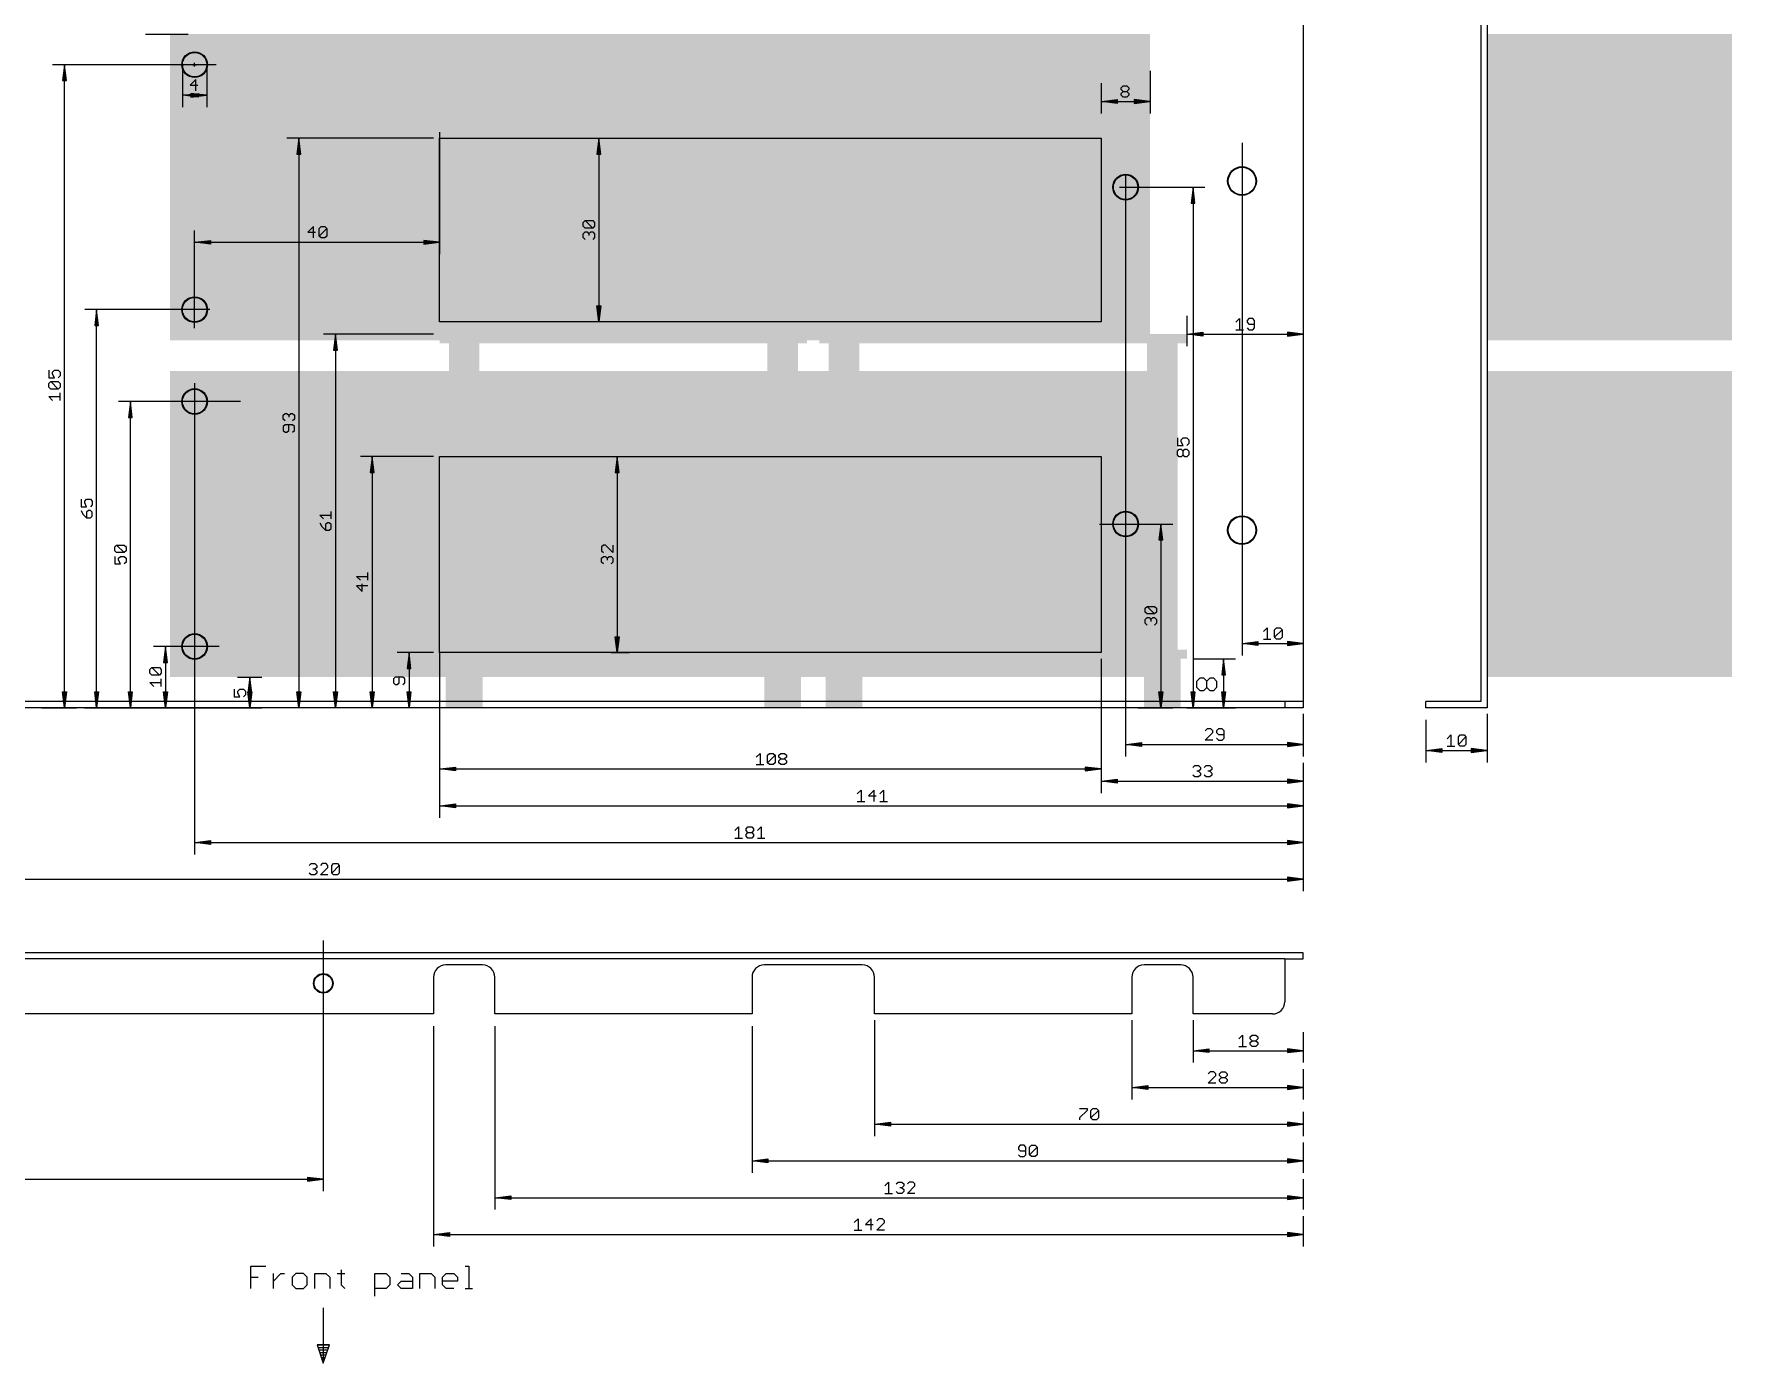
# Model space of a CAD drawing. Extents: x -29 to 390, y -517 to 219.
# Drawn here: x 112.8 to 390, y -107 to 110 of the extents above; entities that cross this region are included whole.
import ezdxf

# ---------------------------------------------------------------- set-up
doc = ezdxf.new("R2010")
doc.units = 0
for name, color, linetype in [('109', 82, 'CONTINUOUS'), ('110', 2, 'CONTINUOUS'), ('111', 253, 'CONTINUOUS'), ('20', 4, 'CONTINUOUS'), ('29', 2, 'CONTINUOUS'), ('30', 253, 'CONTINUOUS'), ('47', 2, 'CONTINUOUS')]:
    doc.layers.add(name, color=color, linetype=linetype)

# ---------------------------------------------------------------- blocks, each defined once
blk = doc.blocks.new('RECT')
blk.add_solid([(-0.5, -0.5), (0.5, -0.5), (-0.5, 0.5), (0.5, 0.5)])

msp = doc.modelspace()

# ---------------------------------------------------------------- linework, layer by layer
at = {"layer": '109'}
for p, q in [((302, 8), (308.95, 8)), ((307, 7.935), (306.6808, 5.4)), ((307, 7.935), (306.74, 5.4)), ((307, 7.935), (306.87, 5.4)), ((307, 7.935), (307, 0.065)), ((307.3192, 5.4), (307, 7.935)), ((307.13, 5.4), (307, 7.935)), ((307.26, 5.4), (307, 7.935)), ((302.6319, 4.3589), (303.1692, 4.8962)), ((302.6319, 3.2845), (302.6319, 4.3589)), ((303.1692, 2.7473), (302.6319, 3.2845)), ((303.1692, 4.8962), (303.7064, 4.8962)), ((303.7064, 4.8962), (304.2436, 4.3589)), ((304.2436, 3.2845), (303.7064, 2.7473)), ((304.2436, 4.3589), (304.7808, 4.8962)), ((304.2436, 3.2845), (304.2436, 4.3589)), ((304.7808, 2.7473), (304.2436, 3.2845)), ((304.7808, 4.8962), (305.3181, 4.8962)), ((305.3181, 4.8962), (305.8553, 4.3589)), ((305.8553, 3.2845), (305.3181, 2.7473)), ((305.8553, 4.3589), (305.8553, 3.2845)), ((306.6808, 5.4), (307.3192, 5.4)), ((303, 0), (308.95, 0)), ((303.7064, 2.7473), (303.1692, 2.7473)), ((305.3181, 2.7473), (304.7808, 2.7473)), ((307, 0.065), (306.6808, 2.6)), ((306.6808, 2.6), (307.3192, 2.6)), ((307, 0.065), (306.74, 2.6)), ((307, 0.065), (306.87, 2.6)), ((307.3192, 2.6), (307, 0.065)), ((307.13, 2.6), (307, 0.065)), ((307.26, 2.6), (307, 0.065))]:
    msp.add_line(p, q, dxfattribs=at)
at = {"layer": '20'}
for p, q in [((320, 114), (320, 1)), ((349, 114), (349, 1)), ((350, 115), (350, 0)), ((179, 63), (179, 93)), ((179, 93), (287, 93)), ((287, 93), (287, 63)), ((287, 63), (179, 63)), ((179, 9), (179, 41)), ((179, 41), (287, 41)), ((287, 41), (287, 9)), ((287, 9), (179, 9)), ((317, 1), (3, 1)), ((317, 0), (3, 0)), ((320, 1), (317, 1)), ((317, 1), (317, 0)), ((320, 0), (317, 0)), ((320, 1), (320, 0)), ((349, 1), (340, 1)), ((340, 0), (340, 1)), ((350, 0), (340, 0)), ((320, -40), (0, -40)), ((317, -41), (0, -41)), ((317, -41), (320, -41)), ((317, -41), (317, -48)), ((320, -41), (320, -40)), ((178, -44), (178, -50)), ((186, -42), (180, -42)), ((188, -50), (188, -44)), ((230, -44), (230, -50)), ((248, -42), (232, -42)), ((250, -50), (250, -44)), ((292, -44), (292, -50)), ((300, -42), (294, -42)), ((302, -50), (302, -44)), ((178, -50), (6, -50)), ((230, -50), (188, -50)), ((292, -50), (250, -50)), ((315, -50), (302, -50))]:
    msp.add_line(p, q, dxfattribs=at)
for centre, radius in [((139, 105), 2), ((291, 85), 2), ((310, 86), 2.25), ((139, 65), 2), ((139, 50), 2), ((291, 30), 2), ((310, 29), 2.25), ((139, 10), 2), ((160, -45), 1.5)]:
    msp.add_circle(centre, radius, dxfattribs=at)
for centre, start, end in [((180, -44), 90, 180), ((186, -44), 0, 90), ((232, -44), 90, 180), ((248, -44), 0, 90), ((294, -44), 90, 180), ((300, -44), 0, 90), ((315, -48), 270, 0)]:
    msp.add_arc(centre, 2, start, end, dxfattribs=at)
at = {"layer": '29'}
for centre, radius in [((139, 105), 2.1016), ((291, 85), 2.1016), ((310, 86), 2.3516), ((139, 65), 2.1016), ((139, 50), 2.1016), ((291, 30), 2.1016), ((310, 29), 2.3516), ((139, 10), 2.1016), ((160, -45), 1.6016)]:
    msp.add_circle(centre, radius, dxfattribs=at)
at = {"layer": '30'}
for centre, radius in [((139, 105), 2.1016), ((291, 85), 2.1016), ((310, 86), 2.3516), ((139, 65), 2.1016), ((139, 50), 2.1016), ((291, 30), 2.1016), ((310, 29), 2.3516), ((139, 10), 2.1016), ((160, -45), 1.6016)]:
    msp.add_circle(centre, radius, dxfattribs=at)
at = {"layer": '47'}
for p, q in [((131, 110), (137.95, 110)), ((142.5, 105), (115.8, 105)), ((117.75, 104.935), (117.4308, 102.4)), ((117.75, 104.935), (117.49, 102.4)), ((117.75, 104.935), (117.62, 102.4)), ((117.75, 0.065), (117.75, 104.935)), ((118.0692, 102.4), (117.75, 104.935)), ((117.88, 102.4), (117.75, 104.935)), ((118.01, 102.4), (117.75, 104.935)), ((137, 105), (137, 98.05)), ((138.6808, 105), (139.3192, 105)), ((139, 104.6808), (139, 105.3192)), ((141, 105), (141, 98.05)), ((295, 104), (295, 97.05)), ((117.4308, 102.4), (118.0692, 102.4)), ((137.065, 100), (139.6, 100.3192)), ((137.065, 100), (139.6, 100.26)), ((137.065, 100), (139.6, 100.13)), ((140.935, 100), (137.065, 100)), ((139.6, 99.6808), (137.065, 100)), ((139.6, 99.87), (137.065, 100)), ((139.6, 99.74), (137.065, 100)), ((139.2064, 102.5554), (138.2818, 101.6308)), ((138.2818, 101.6308), (139.5146, 101.6308)), ((140.935, 100), (138.4, 100.3192)), ((138.4, 100.3192), (138.4, 99.6808)), ((140.935, 100), (138.4, 100.26)), ((140.935, 100), (138.4, 100.13)), ((138.4, 99.6808), (140.935, 100)), ((138.4, 99.87), (140.935, 100)), ((138.4, 99.74), (140.935, 100)), ((139.2064, 100.7062), (139.2064, 102.5554)), ((139.6, 100.3192), (139.6, 99.6808)), ((287, 102), (287, 97.05)), ((290.2818, 101.2472), (290.59, 101.5554)), ((290.2818, 100.939), (290.2818, 101.2472)), ((290.59, 100.6308), (290.2818, 100.939)), ((290.2818, 100.3226), (290.59, 100.6308)), ((290.2818, 100.0144), (290.2818, 100.3226)), ((290.59, 99.7062), (290.2818, 100.0144)), ((290.59, 101.5554), (291.2064, 101.5554)), ((290.59, 100.6308), (291.2064, 100.6308)), ((291.2064, 101.5554), (291.5146, 101.2472)), ((291.5146, 100.939), (291.2064, 100.6308)), ((291.2064, 100.6308), (291.5146, 100.3226)), ((291.5146, 100.0144), (291.2064, 99.7062)), ((291.5146, 101.2472), (291.5146, 100.939)), ((291.5146, 100.3226), (291.5146, 100.0144)), ((287.065, 99), (289.6, 99.3192)), ((287.065, 99), (289.6, 99.26)), ((287.065, 99), (289.6, 99.13)), ((287.065, 99), (294.935, 99)), ((289.6, 98.6808), (287.065, 99)), ((289.6, 98.87), (287.065, 99)), ((289.6, 98.74), (287.065, 99)), ((289.6, 99.3192), (289.6, 98.6808)), ((291.2064, 99.7062), (290.59, 99.7062)), ((294.935, 99), (292.4, 99.3192)), ((292.4, 99.3192), (292.4, 98.6808)), ((294.935, 99), (292.4, 99.26)), ((294.935, 99), (292.4, 99.13)), ((292.4, 98.6808), (294.935, 99)), ((292.4, 98.87), (294.935, 99)), ((292.4, 98.74), (294.935, 99)), ((178, 93), (154.05, 93)), ((156, 92.935), (155.6808, 90.4)), ((156, 92.935), (155.74, 90.4)), ((156, 92.935), (155.87, 90.4)), ((156, 92.935), (156, 0.065)), ((156.3192, 90.4), (156, 92.935)), ((156.13, 90.4), (156, 92.935)), ((156.26, 90.4), (156, 92.935)), ((179, 94), (179, 74.05)), ((199, 93), (206.95, 93)), ((205, 92.935), (204.6808, 90.4)), ((205, 92.935), (204.74, 90.4)), ((205, 92.935), (204.87, 90.4)), ((205, 92.935), (205, 63.065)), ((205.3192, 90.4), (205, 92.935)), ((205.13, 90.4), (205, 92.935)), ((205.26, 90.4), (205, 92.935)), ((310, 92.25), (310, 8.55)), ((155.6808, 90.4), (156.3192, 90.4)), ((204.6808, 90.4), (205.3192, 90.4)), ((291, 87), (291, -7.95)), ((290, 85), (303.95, 85)), ((302, 84.935), (301.6808, 82.4)), ((302, 84.935), (301.74, 82.4)), ((302, 84.935), (301.87, 82.4)), ((302, 84.935), (302, 0.065)), ((302.3192, 82.4), (302, 84.935)), ((302.13, 82.4), (302, 84.935)), ((302.26, 82.4), (302, 84.935)), ((301.6808, 82.4), (302.3192, 82.4)), ((139, 62), (139, 77.95)), ((158.4075, 78.5554), (157.4829, 77.6308)), ((157.4829, 77.6308), (158.7157, 77.6308)), ((158.4075, 76.7062), (158.4075, 78.5554)), ((159.3245, 78.2472), (159.6327, 78.5554)), ((159.3245, 77.0144), (159.3245, 78.2472)), ((159.3245, 77.0144), (160.5573, 78.2472)), ((159.6327, 78.5554), (160.2491, 78.5554)), ((160.2491, 78.5554), (160.5573, 78.2472)), ((160.5573, 78.2472), (160.5573, 77.0144)), ((202.4446, 79.2491), (202.7528, 79.5573)), ((202.4446, 78.6327), (202.4446, 79.2491)), ((202.7528, 78.3245), (202.4446, 78.6327)), ((202.4446, 77.4075), (202.7528, 77.7157)), ((202.7528, 79.5573), (203.9856, 79.5573)), ((203.9856, 78.3245), (202.7528, 79.5573)), ((203.9856, 78.3245), (202.7528, 78.3245)), ((202.7528, 77.7157), (203.061, 77.7157)), ((203.061, 77.7157), (203.3692, 77.4075)), ((203.3692, 77.4075), (203.6774, 77.7157)), ((203.6774, 77.7157), (203.9856, 77.7157)), ((203.9856, 79.5573), (204.2938, 79.2491)), ((204.2938, 78.6327), (203.9856, 78.3245)), ((203.9856, 77.7157), (204.2938, 77.4075)), ((204.2938, 79.2491), (204.2938, 78.6327)), ((139.065, 76), (141.6, 76.3192)), ((139.065, 76), (141.6, 76.26)), ((139.065, 76), (141.6, 76.13)), ((139.065, 76), (178.935, 76)), ((141.6, 75.6808), (139.065, 76)), ((141.6, 75.87), (139.065, 76)), ((141.6, 75.74), (139.065, 76)), ((141.6, 76.3192), (141.6, 75.6808)), ((159.6327, 76.7062), (159.3245, 77.0144)), ((160.2491, 76.7062), (159.6327, 76.7062)), ((160.5573, 77.0144), (160.2491, 76.7062)), ((178.935, 76), (176.4, 76.3192)), ((176.4, 76.3192), (176.4, 75.6808)), ((178.935, 76), (176.4, 76.26)), ((178.935, 76), (176.4, 76.13)), ((176.4, 75.6808), (178.935, 76)), ((176.4, 75.87), (178.935, 76)), ((176.4, 75.74), (178.935, 76)), ((202.4446, 76.7911), (202.4446, 77.4075)), ((202.7528, 76.4829), (202.4446, 76.7911)), ((203.3692, 77.4075), (203.3692, 77.0993)), ((204.2938, 76.7911), (203.9856, 76.4829)), ((204.2938, 77.4075), (204.2938, 76.7911)), ((141.5, 65), (121.05, 65)), ((123, 64.935), (122.6808, 62.4)), ((123, 64.935), (122.74, 62.4)), ((123, 64.935), (122.87, 62.4)), ((123, 0.065), (123, 64.935)), ((123.3192, 62.4), (123, 64.935)), ((123.13, 62.4), (123, 64.935)), ((123.26, 62.4), (123, 64.935)), ((205, 63.065), (204.6808, 65.6)), ((204.6808, 65.6), (205.3192, 65.6)), ((205, 63.065), (204.74, 65.6)), ((205, 63.065), (204.87, 65.6)), ((205.3192, 65.6), (205, 63.065)), ((205.13, 65.6), (205, 63.065)), ((205.26, 65.6), (205, 63.065)), ((301, 64), (301, 59.05)), ((320, 65), (320, 59.05)), ((122.6808, 62.4), (123.3192, 62.4)), ((178, 61), (160.05, 61)), ((205, 63), (205, 63)), ((301.065, 61), (303.6, 61.3192)), ((301.065, 61), (303.6, 61.26)), ((301.065, 61), (303.6, 61.13)), ((301.065, 61), (319.935, 61)), ((303.6, 60.6808), (301.065, 61)), ((303.6, 60.87), (301.065, 61)), ((303.6, 60.74), (301.065, 61)), ((303.6, 61.3192), (303.6, 60.6808)), ((308.9829, 62.939), (309.5993, 63.5554)), ((308.9829, 61.7062), (310.2157, 61.7062)), ((309.5993, 63.5554), (309.5993, 61.7062)), ((311.1327, 63.5554), (310.8245, 63.2472)), ((310.8245, 63.2472), (310.8245, 62.939)), ((310.8245, 62.939), (311.1327, 62.6308)), ((310.8245, 62.0144), (311.1327, 61.7062)), ((311.7491, 63.5554), (311.1327, 63.5554)), ((311.1327, 62.6308), (312.0573, 62.6308)), ((311.1327, 61.7062), (311.7491, 61.7062)), ((312.0573, 63.2472), (311.7491, 63.5554)), ((311.7491, 61.7062), (312.0573, 62.0144)), ((312.0573, 62.0144), (312.0573, 63.2472)), ((319.935, 61), (317.4, 61.3192)), ((317.4, 61.3192), (317.4, 60.6808)), ((319.935, 61), (317.4, 61.26)), ((319.935, 61), (317.4, 61.13)), ((317.4, 60.6808), (319.935, 61)), ((317.4, 60.87), (319.935, 61)), ((317.4, 60.74), (319.935, 61)), ((162, 60.935), (161.6808, 58.4)), ((161.6808, 58.4), (162.3192, 58.4)), ((162, 60.935), (161.74, 58.4)), ((162, 60.935), (161.87, 58.4)), ((162, 60.935), (162, 0.065)), ((162.3192, 58.4), (162, 60.935)), ((162.13, 58.4), (162, 60.935)), ((162.26, 58.4), (162, 60.935)), ((115.1946, 55.1045), (115.1946, 53.8717)), ((115.1946, 53.8717), (116.1192, 53.8717)), ((115.1946, 52.9547), (115.5028, 53.2629)), ((115.1946, 52.3383), (115.1946, 52.9547)), ((115.5028, 53.2629), (116.7356, 53.2629)), ((116.7356, 52.0301), (115.5028, 53.2629)), ((115.811, 54.7963), (116.1192, 55.1045)), ((115.811, 54.4881), (115.811, 54.7963)), ((116.1192, 53.8717), (115.811, 54.4881)), ((116.1192, 55.1045), (116.7356, 55.1045)), ((116.7356, 55.1045), (117.0438, 54.7963)), ((117.0438, 54.1799), (116.7356, 53.8717)), ((116.7356, 53.2629), (117.0438, 52.9547)), ((117.0438, 54.7963), (117.0438, 54.1799)), ((117.0438, 52.9547), (117.0438, 52.3383)), ((139, 53), (139, -23.95)), ((115.5028, 52.0301), (115.1946, 52.3383)), ((115.811, 50.1885), (115.1946, 50.8049)), ((115.1946, 50.8049), (117.0438, 50.8049)), ((116.7356, 52.0301), (115.5028, 52.0301)), ((117.0438, 52.3383), (116.7356, 52.0301)), ((117.0438, 50.1885), (117.0438, 51.4213)), ((146.5, 50), (126.55, 50)), ((128.5, 49.935), (128.1808, 47.4)), ((128.5, 49.935), (128.24, 47.4)), ((128.5, 49.935), (128.37, 47.4)), ((128.5, 0.065), (128.5, 49.935)), ((128.8192, 47.4), (128.5, 49.935)), ((128.63, 47.4), (128.5, 49.935)), ((128.76, 47.4), (128.5, 49.935)), ((128.1808, 47.4), (128.8192, 47.4)), ((153.4446, 47.7491), (153.7528, 48.0573)), ((153.4446, 47.1327), (153.4446, 47.7491)), ((153.7528, 46.8245), (153.4446, 47.1327)), ((153.7528, 48.0573), (154.061, 48.0573)), ((154.061, 48.0573), (154.3692, 47.7491)), ((154.3692, 47.7491), (154.6774, 48.0573)), ((154.3692, 47.7491), (154.3692, 47.4409)), ((154.6774, 48.0573), (154.9856, 48.0573)), ((154.9856, 48.0573), (155.2938, 47.7491)), ((155.2938, 47.1327), (154.9856, 46.8245)), ((155.2938, 47.7491), (155.2938, 47.1327)), ((153.7528, 46.2157), (153.4446, 45.9075)), ((153.4446, 45.9075), (153.4446, 45.2911)), ((153.4446, 45.2911), (153.7528, 44.9829)), ((154.9856, 46.2157), (153.7528, 46.2157)), ((153.7528, 44.9829), (154.061, 44.9829)), ((154.061, 44.9829), (154.3692, 45.2911)), ((154.3692, 45.2911), (154.3692, 46.2157)), ((155.2938, 45.9075), (154.9856, 46.2157)), ((154.9856, 44.9829), (155.2938, 45.2911)), ((155.2938, 45.2911), (155.2938, 45.9075)), ((299.4446, 44.0573), (299.4446, 42.8245)), ((299.4446, 42.8245), (300.3692, 42.8245)), ((299.4446, 41.9075), (299.7528, 42.2157)), ((299.4446, 41.2911), (299.4446, 41.9075)), ((299.7528, 42.2157), (300.061, 42.2157)), ((300.061, 43.7491), (300.3692, 44.0573)), ((300.061, 43.4409), (300.061, 43.7491)), ((300.3692, 42.8245), (300.061, 43.4409)), ((300.061, 42.2157), (300.3692, 41.9075)), ((300.3692, 44.0573), (300.9856, 44.0573)), ((300.3692, 41.9075), (300.6774, 42.2157)), ((300.3692, 41.2911), (300.3692, 41.9075)), ((300.6774, 42.2157), (300.9856, 42.2157)), ((300.9856, 44.0573), (301.2938, 43.7491)), ((301.2938, 43.1327), (300.9856, 42.8245)), ((300.9856, 42.2157), (301.2938, 41.9075)), ((301.2938, 43.7491), (301.2938, 43.1327)), ((301.2938, 41.9075), (301.2938, 41.2911)), ((178, 41), (166.05, 41)), ((168, 40.935), (167.6808, 38.4)), ((168, 40.935), (167.74, 38.4)), ((168, 40.935), (167.87, 38.4)), ((168, 40.935), (168, 0.065)), ((168.3192, 38.4), (168, 40.935)), ((168.13, 38.4), (168, 40.935)), ((168.26, 38.4), (168, 40.935)), ((202, 41), (209.95, 41)), ((208, 40.935), (207.6808, 38.4)), ((208, 40.935), (207.74, 38.4)), ((208, 40.935), (207.87, 38.4)), ((208, 40.935), (208, 9.065)), ((208.3192, 38.4), (208, 40.935)), ((208.13, 38.4), (208, 40.935)), ((208.26, 38.4), (208, 40.935)), ((299.7528, 40.9829), (299.4446, 41.2911)), ((300.061, 40.9829), (299.7528, 40.9829)), ((300.3692, 41.2911), (300.061, 40.9829)), ((300.6774, 40.9829), (300.3692, 41.2911)), ((300.9856, 40.9829), (300.6774, 40.9829)), ((301.2938, 41.2911), (300.9856, 40.9829)), ((167.6808, 38.4), (168.3192, 38.4)), ((207.6808, 38.4), (208.3192, 38.4)), ((120.4446, 34.0573), (120.4446, 32.8245)), ((121.061, 33.7491), (121.3692, 34.0573)), ((121.061, 33.4409), (121.061, 33.7491)), ((121.3692, 32.8245), (121.061, 33.4409)), ((121.3692, 34.0573), (121.9856, 34.0573)), ((121.9856, 34.0573), (122.2938, 33.7491)), ((122.2938, 33.7491), (122.2938, 33.1327)), ((120.4446, 32.8245), (121.3692, 32.8245)), ((120.4446, 32.2157), (120.7528, 31.5993)), ((120.7528, 31.5993), (121.3692, 30.9829)), ((121.6774, 32.2157), (121.3692, 31.9075)), ((121.3692, 31.9075), (121.3692, 30.9829)), ((121.3692, 30.9829), (121.9856, 30.9829)), ((121.9856, 32.2157), (121.6774, 32.2157)), ((122.2938, 33.1327), (121.9856, 32.8245)), ((122.2938, 31.9075), (121.9856, 32.2157)), ((121.9856, 30.9829), (122.2938, 31.2911)), ((122.2938, 31.2911), (122.2938, 31.9075)), ((160.061, 30.8245), (159.4446, 31.4409)), ((159.4446, 31.4409), (161.2938, 31.4409)), ((161.2938, 30.8245), (161.2938, 32.0573)), ((159.4446, 30.2157), (159.7528, 29.5993)), ((159.7528, 29.5993), (160.3692, 28.9829)), ((160.6774, 30.2157), (160.3692, 29.9075)), ((160.3692, 29.9075), (160.3692, 28.9829)), ((160.3692, 28.9829), (160.9856, 28.9829)), ((160.9856, 30.2157), (160.6774, 30.2157)), ((161.2938, 29.9075), (160.9856, 30.2157)), ((160.9856, 28.9829), (161.2938, 29.2911)), ((161.2938, 29.2911), (161.2938, 29.9075)), ((286.75, 30), (298.7, 30)), ((296.75, 29.935), (296.4308, 27.4)), ((296.75, 29.935), (296.49, 27.4)), ((296.75, 29.935), (296.62, 27.4)), ((296.75, 29.935), (296.75, 0.065)), ((297.0692, 27.4), (296.75, 29.935)), ((296.88, 27.4), (296.75, 29.935)), ((297.01, 27.4), (296.75, 29.935)), ((125.9446, 26.2491), (126.2528, 26.5573)), ((125.9446, 25.6327), (125.9446, 26.2491)), ((126.2528, 25.3245), (125.9446, 25.6327)), ((126.2528, 26.5573), (127.4856, 26.5573)), ((127.4856, 25.3245), (126.2528, 26.5573)), ((127.4856, 25.3245), (126.2528, 25.3245)), ((127.4856, 26.5573), (127.7938, 26.2491)), ((127.7938, 25.6327), (127.4856, 25.3245)), ((127.7938, 26.2491), (127.7938, 25.6327)), ((205.7528, 26.5573), (205.4446, 26.2491)), ((205.4446, 26.2491), (205.4446, 25.6327)), ((205.4446, 25.6327), (205.7528, 25.3245)), ((206.061, 26.5573), (205.7528, 26.5573)), ((207.2938, 25.3245), (206.061, 26.5573)), ((207.2938, 26.5573), (207.2938, 25.3245)), ((296.4308, 27.4), (297.0692, 27.4)), ((125.9446, 24.7157), (125.9446, 23.4829)), ((125.9446, 23.4829), (126.8692, 23.4829)), ((126.561, 24.4075), (126.8692, 24.7157)), ((126.561, 24.0993), (126.561, 24.4075)), ((126.8692, 23.4829), (126.561, 24.0993)), ((126.8692, 24.7157), (127.4856, 24.7157)), ((127.4856, 24.7157), (127.7938, 24.4075)), ((127.7938, 23.7911), (127.4856, 23.4829)), ((127.7938, 24.4075), (127.7938, 23.7911)), ((205.4446, 24.4075), (205.7528, 24.7157)), ((205.4446, 23.7911), (205.4446, 24.4075)), ((205.7528, 23.4829), (205.4446, 23.7911)), ((205.7528, 24.7157), (206.061, 24.7157)), ((206.061, 24.7157), (206.3692, 24.4075)), ((206.3692, 24.4075), (206.6774, 24.7157)), ((206.3692, 24.4075), (206.3692, 24.0993)), ((206.6774, 24.7157), (206.9856, 24.7157)), ((206.9856, 24.7157), (207.2938, 24.4075)), ((207.2938, 23.7911), (206.9856, 23.4829)), ((207.2938, 24.4075), (207.2938, 23.7911)), ((166.061, 20.8245), (165.4446, 21.4409)), ((165.4446, 21.4409), (167.2938, 21.4409)), ((167.2938, 19.9075), (165.4446, 19.9075)), ((165.4446, 19.9075), (166.3692, 18.9829)), ((166.3692, 18.9829), (166.3692, 20.2157)), ((167.2938, 20.8245), (167.2938, 22.0573)), ((320, 21.5), (320, 8.55)), ((294.1946, 16.2491), (294.5028, 16.5573)), ((294.1946, 15.6327), (294.1946, 16.2491)), ((294.5028, 15.3245), (294.1946, 15.6327)), ((294.1946, 14.4075), (294.5028, 14.7157)), ((294.1946, 13.7911), (294.1946, 14.4075)), ((294.5028, 16.5573), (295.7356, 16.5573)), ((295.7356, 15.3245), (294.5028, 16.5573)), ((295.7356, 15.3245), (294.5028, 15.3245)), ((294.5028, 14.7157), (294.811, 14.7157)), ((294.811, 14.7157), (295.1192, 14.4075)), ((295.1192, 14.4075), (295.4274, 14.7157)), ((295.1192, 14.4075), (295.1192, 14.0993)), ((295.4274, 14.7157), (295.7356, 14.7157)), ((295.7356, 16.5573), (296.0438, 16.2491)), ((296.0438, 15.6327), (295.7356, 15.3245)), ((295.7356, 14.7157), (296.0438, 14.4075)), ((296.0438, 16.2491), (296.0438, 15.6327)), ((296.0438, 14.4075), (296.0438, 13.7911)), ((208, 9.065), (207.6808, 11.6)), ((207.6808, 11.6), (208.3192, 11.6)), ((208, 9.065), (207.74, 11.6)), ((208, 9.065), (207.87, 11.6)), ((208.3192, 11.6), (208, 9.065)), ((208.13, 11.6), (208, 9.065)), ((208.26, 11.6), (208, 9.065)), ((294.5028, 13.4829), (294.1946, 13.7911)), ((296.0438, 13.7911), (295.7356, 13.4829)), ((313.4829, 12.439), (314.0993, 13.0554)), ((313.4829, 11.2062), (314.7157, 11.2062)), ((314.0993, 13.0554), (314.0993, 11.2062)), ((315.3245, 12.7472), (315.6327, 13.0554)), ((315.3245, 11.5144), (315.3245, 12.7472)), ((315.3245, 11.5144), (316.5573, 12.7472)), ((315.6327, 11.2062), (315.3245, 11.5144)), ((315.6327, 13.0554), (316.2491, 13.0554)), ((316.2491, 11.2062), (315.6327, 11.2062)), ((316.2491, 13.0554), (316.5573, 12.7472)), ((316.5573, 11.5144), (316.2491, 11.2062)), ((316.5573, 12.7472), (316.5573, 11.5144)), ((143, 10), (132.3, 10)), ((134.25, 9.935), (133.9308, 7.4)), ((134.25, 9.935), (133.99, 7.4)), ((134.25, 9.935), (134.12, 7.4)), ((134.25, 9.935), (134.25, 0.065)), ((134.5692, 7.4), (134.25, 9.935)), ((134.38, 7.4), (134.25, 9.935)), ((134.51, 7.4), (134.25, 9.935)), ((178, 9), (172.05, 9)), ((174, 8.935), (173.6808, 6.4)), ((174, 8.935), (173.74, 6.4)), ((174, 8.935), (173.87, 6.4)), ((174, 8.935), (174, 0.065)), ((174.3192, 6.4), (174, 8.935)), ((174.13, 6.4), (174, 8.935)), ((174.26, 6.4), (174, 8.935)), ((179, 9), (179, -17.95)), ((207, 9), (209.95, 9)), ((310.065, 10.5), (312.6, 10.8192)), ((310.065, 10.5), (312.6, 10.76)), ((310.065, 10.5), (312.6, 10.63)), ((310.065, 10.5), (319.935, 10.5)), ((312.6, 10.1808), (310.065, 10.5)), ((312.6, 10.37), (310.065, 10.5)), ((312.6, 10.24), (310.065, 10.5)), ((312.6, 10.8192), (312.6, 10.1808)), ((319.935, 10.5), (317.4, 10.8192)), ((317.4, 10.8192), (317.4, 10.1808)), ((319.935, 10.5), (317.4, 10.76)), ((319.935, 10.5), (317.4, 10.63)), ((317.4, 10.1808), (319.935, 10.5)), ((317.4, 10.37), (319.935, 10.5)), ((317.4, 10.24), (319.935, 10.5)), ((131.6946, 6.2491), (132.0028, 6.5573)), ((131.6946, 5.6327), (131.6946, 6.2491)), ((132.0028, 5.3245), (131.6946, 5.6327)), ((132.0028, 6.5573), (133.2356, 6.5573)), ((133.2356, 5.3245), (132.0028, 6.5573)), ((133.2356, 6.5573), (133.5438, 6.2491)), ((133.5438, 5.6327), (133.2356, 5.3245)), ((133.5438, 6.2491), (133.5438, 5.6327)), ((133.9308, 7.4), (134.5692, 7.4)), ((173.6808, 6.4), (174.3192, 6.4)), ((287, 8), (287, -13.95)), ((132.311, 3.4829), (131.6946, 4.0993)), ((131.6946, 4.0993), (133.5438, 4.0993)), ((133.2356, 5.3245), (132.0028, 5.3245)), ((133.5438, 3.4829), (133.5438, 4.7157)), ((145.4446, 3.0146), (145.4446, 1.7818)), ((146, 5), (149.95, 5)), ((146.061, 2.7064), (146.3692, 3.0146)), ((146.3692, 3.0146), (146.9856, 3.0146)), ((146.9856, 3.0146), (147.2938, 2.7064)), ((148, 4.935), (147.6808, 2.4)), ((148, 4.935), (147.74, 2.4)), ((148, 4.935), (147.87, 2.4)), ((148, 4.935), (148, 0.065)), ((148.3192, 2.4), (148, 4.935)), ((148.13, 2.4), (148, 4.935)), ((148.26, 2.4), (148, 4.935)), ((171.7528, 5.0146), (171.4446, 4.7064)), ((171.4446, 4.7064), (171.4446, 4.09)), ((171.4446, 4.09), (171.7528, 3.7818)), ((172.9856, 5.0146), (171.7528, 5.0146)), ((171.7528, 3.7818), (172.061, 3.7818)), ((172.061, 3.7818), (172.3692, 4.09)), ((172.3692, 4.09), (172.3692, 5.0146)), ((173.2938, 4.7064), (172.9856, 5.0146)), ((172.9856, 3.7818), (173.2938, 4.09)), ((173.2938, 4.09), (173.2938, 4.7064)), ((114, 0), (119.7, 0)), ((117.75, 0.065), (117.4308, 2.6)), ((117.4308, 2.6), (118.0692, 2.6)), ((117.75, 0.065), (117.49, 2.6)), ((117.75, 0.065), (117.62, 2.6)), ((118.0692, 2.6), (117.75, 0.065)), ((117.88, 2.6), (117.75, 0.065)), ((118.01, 2.6), (117.75, 0.065)), ((121, 0), (124.95, 0)), ((123, 0.065), (122.6808, 2.6)), ((122.6808, 2.6), (123.3192, 2.6)), ((123, 0.065), (122.74, 2.6)), ((123, 0.065), (122.87, 2.6)), ((123.3192, 2.6), (123, 0.065)), ((123.13, 2.6), (123, 0.065)), ((123.26, 2.6), (123, 0.065)), ((125, 0), (136.2, 0)), ((130, 0), (126.55, 0)), ((128.5, 0.065), (128.1808, 2.6)), ((128.1808, 2.6), (128.8192, 2.6)), ((128.5, 0.065), (128.24, 2.6)), ((128.5, 0.065), (128.37, 2.6)), ((128.8192, 2.6), (128.5, 0.065)), ((128.63, 2.6), (128.5, 0.065)), ((128.76, 2.6), (128.5, 0.065)), ((131, 0), (149.95, 0)), ((134.25, 0.065), (133.9308, 2.6)), ((133.9308, 2.6), (134.5692, 2.6)), ((134.25, 0.065), (133.99, 2.6)), ((134.25, 0.065), (134.12, 2.6)), ((134.5692, 2.6), (134.25, 0.065)), ((134.38, 2.6), (134.25, 0.065)), ((134.51, 2.6), (134.25, 0.065)), ((145.4446, 1.7818), (146.3692, 1.7818)), ((146.061, 2.3982), (146.061, 2.7064)), ((146.3692, 1.7818), (146.061, 2.3982)), ((147.2938, 2.09), (146.9856, 1.7818)), ((147.2938, 2.7064), (147.2938, 2.09)), ((148, 0.065), (147.6808, 2.6)), ((147.6808, 2.6), (148.3192, 2.6)), ((147.6808, 2.4), (148.3192, 2.4)), ((148, 0.065), (147.74, 2.6)), ((148, 0.065), (147.87, 2.6)), ((148.3192, 2.6), (148, 0.065)), ((148.13, 2.6), (148, 0.065)), ((148.26, 2.6), (148, 0.065)), ((158, 0), (154.05, 0)), ((156, 0.065), (155.6808, 2.6)), ((155.6808, 2.6), (156.3192, 2.6)), ((156, 0.065), (155.74, 2.6)), ((156, 0.065), (155.87, 2.6)), ((156.3192, 2.6), (156, 0.065)), ((156.13, 2.6), (156, 0.065)), ((156.26, 2.6), (156, 0.065)), ((167, 0), (160.05, 0)), ((162, 0.065), (161.6808, 2.6)), ((161.6808, 2.6), (162.3192, 2.6)), ((162, 0.065), (161.74, 2.6)), ((162, 0.065), (161.87, 2.6)), ((162.3192, 2.6), (162, 0.065)), ((162.13, 2.6), (162, 0.065)), ((162.26, 2.6), (162, 0.065)), ((178, 0), (166.05, 0)), ((168, 0.065), (167.6808, 2.6)), ((167.6808, 2.6), (168.3192, 2.6)), ((168, 0.065), (167.74, 2.6)), ((168, 0.065), (167.87, 2.6)), ((168.3192, 2.6), (168, 0.065)), ((168.13, 2.6), (168, 0.065)), ((168.26, 2.6), (168, 0.065)), ((178, 0), (172.05, 0)), ((174, 0.065), (173.6808, 2.6)), ((173.6808, 2.6), (174.3192, 2.6)), ((174, 0.065), (173.74, 2.6)), ((174, 0.065), (173.87, 2.6)), ((174.3192, 2.6), (174, 0.065)), ((174.13, 2.6), (174, 0.065)), ((174.26, 2.6), (174, 0.065)), ((293, 0), (298.7, 0)), ((296.75, 0.065), (296.4308, 2.6)), ((296.4308, 2.6), (297.0692, 2.6)), ((296.75, 0.065), (296.49, 2.6)), ((296.75, 0.065), (296.62, 2.6)), ((297.0692, 2.6), (296.75, 0.065)), ((296.88, 2.6), (296.75, 0.065)), ((297.01, 2.6), (296.75, 0.065)), ((301, 0), (303.95, 0)), ((302, 0.065), (301.6808, 2.6)), ((301.6808, 2.6), (302.3192, 2.6)), ((302, 0.065), (301.74, 2.6)), ((302, 0.065), (301.87, 2.6)), ((302.3192, 2.6), (302, 0.065)), ((302.13, 2.6), (302, 0.065)), ((302.26, 2.6), (302, 0.065)), ((320, -1), (320, -7.95)), ((340, -2), (340, -8.95)), ((350, -1), (350, -8.95)), ((304.2911, -3.4446), (303.9829, -3.7528)), ((303.9829, -5.2938), (305.2157, -4.061)), ((305.2157, -5.2938), (303.9829, -5.2938)), ((304.9075, -3.4446), (304.2911, -3.4446)), ((305.2157, -3.7528), (304.9075, -3.4446)), ((305.2157, -4.061), (305.2157, -3.7528)), ((306.1327, -3.4446), (305.8245, -3.7528)), ((305.8245, -3.7528), (305.8245, -4.061)), ((305.8245, -4.061), (306.1327, -4.3692)), ((305.8245, -4.9856), (306.1327, -5.2938)), ((306.7491, -3.4446), (306.1327, -3.4446)), ((306.1327, -4.3692), (307.0573, -4.3692)), ((306.1327, -5.2938), (306.7491, -5.2938)), ((307.0573, -3.7528), (306.7491, -3.4446)), ((306.7491, -5.2938), (307.0573, -4.9856)), ((307.0573, -4.9856), (307.0573, -3.7528)), ((343.4829, -5.061), (344.0993, -4.4446)), ((344.0993, -4.4446), (344.0993, -6.2938)), ((345.3245, -4.7528), (345.6327, -4.4446)), ((345.3245, -5.9856), (345.3245, -4.7528)), ((345.3245, -5.9856), (346.5573, -4.7528)), ((345.6327, -4.4446), (346.2491, -4.4446)), ((346.2491, -4.4446), (346.5573, -4.7528)), ((346.5573, -4.7528), (346.5573, -5.9856)), ((179, -6), (179, -11.95)), ((230.6885, -8.061), (231.3049, -7.4446)), ((231.3049, -7.4446), (231.3049, -9.2938)), ((232.5301, -7.7528), (232.8383, -7.4446)), ((232.5301, -8.9856), (232.5301, -7.7528)), ((232.5301, -8.9856), (233.7629, -7.7528)), ((232.8383, -7.4446), (233.4547, -7.4446)), ((233.4547, -7.4446), (233.7629, -7.7528)), ((233.7629, -7.7528), (233.7629, -8.9856)), ((234.3717, -7.7528), (234.6799, -7.4446)), ((234.3717, -8.061), (234.3717, -7.7528)), ((234.6799, -8.3692), (234.3717, -8.061)), ((234.6799, -7.4446), (235.2963, -7.4446)), ((235.2963, -7.4446), (235.6045, -7.7528)), ((235.6045, -8.061), (235.2963, -8.3692)), ((235.6045, -7.7528), (235.6045, -8.061)), ((291.065, -6), (293.6, -5.6808)), ((291.065, -6), (293.6, -5.74)), ((291.065, -6), (293.6, -5.87)), ((291.065, -6), (319.935, -6)), ((293.6, -6.3192), (291.065, -6)), ((293.6, -6.13), (291.065, -6)), ((293.6, -6.26), (291.065, -6)), ((293.6, -5.6808), (293.6, -6.3192)), ((319.935, -6), (317.4, -5.6808)), ((317.4, -5.6808), (317.4, -6.3192)), ((319.935, -6), (317.4, -5.74)), ((319.935, -6), (317.4, -5.87)), ((317.4, -6.3192), (319.935, -6)), ((317.4, -6.13), (319.935, -6)), ((317.4, -6.26), (319.935, -6)), ((340.065, -7), (342.6, -6.6808)), ((340.065, -7), (342.6, -6.74)), ((340.065, -7), (342.6, -6.87)), ((340.065, -7), (349.935, -7)), ((342.6, -7.3192), (340.065, -7)), ((342.6, -7.13), (340.065, -7)), ((342.6, -7.26), (340.065, -7)), ((342.6, -6.6808), (342.6, -7.3192)), ((343.4829, -6.2938), (344.7157, -6.2938)), ((345.6327, -6.2938), (345.3245, -5.9856)), ((346.2491, -6.2938), (345.6327, -6.2938)), ((346.5573, -5.9856), (346.2491, -6.2938)), ((349.935, -7), (347.4, -6.6808)), ((347.4, -6.6808), (347.4, -7.3192)), ((349.935, -7), (347.4, -6.74)), ((349.935, -7), (347.4, -6.87)), ((347.4, -7.3192), (349.935, -7)), ((347.4, -7.13), (349.935, -7)), ((347.4, -7.26), (349.935, -7)), ((179.065, -10), (181.6, -9.6808)), ((179.065, -10), (181.6, -9.74)), ((179.065, -10), (181.6, -9.87)), ((179.065, -10), (286.935, -10)), ((181.6, -10.3192), (179.065, -10)), ((181.6, -10.13), (179.065, -10)), ((181.6, -10.26), (179.065, -10)), ((181.6, -9.6808), (181.6, -10.3192)), ((230.6885, -9.2938), (231.9213, -9.2938)), ((232.8383, -9.2938), (232.5301, -8.9856)), ((233.4547, -9.2938), (232.8383, -9.2938)), ((233.7629, -8.9856), (233.4547, -9.2938)), ((234.3717, -8.6774), (234.6799, -8.3692)), ((234.3717, -8.9856), (234.3717, -8.6774)), ((234.6799, -9.2938), (234.3717, -8.9856)), ((234.6799, -8.3692), (235.2963, -8.3692)), ((235.2963, -9.2938), (234.6799, -9.2938)), ((235.2963, -8.3692), (235.6045, -8.6774)), ((235.6045, -8.9856), (235.2963, -9.2938)), ((235.6045, -8.6774), (235.6045, -8.9856)), ((286.935, -10), (284.4, -9.6808)), ((284.4, -9.6808), (284.4, -10.3192)), ((286.935, -10), (284.4, -9.74)), ((286.935, -10), (284.4, -9.87)), ((284.4, -10.3192), (286.935, -10)), ((284.4, -10.13), (286.935, -10)), ((284.4, -10.26), (286.935, -10)), ((287, -10), (287, -10)), ((301.9829, -9.7528), (302.2911, -9.4446)), ((302.2911, -11.2938), (301.9829, -10.9856)), ((302.2911, -9.4446), (302.9075, -9.4446)), ((302.9075, -10.3692), (302.5993, -10.3692)), ((302.9075, -9.4446), (303.2157, -9.7528)), ((303.2157, -10.061), (302.9075, -10.3692)), ((302.9075, -10.3692), (303.2157, -10.6774)), ((303.2157, -10.9856), (302.9075, -11.2938)), ((303.2157, -9.7528), (303.2157, -10.061)), ((303.2157, -10.6774), (303.2157, -10.9856)), ((303.8245, -9.7528), (304.1327, -9.4446)), ((304.1327, -11.2938), (303.8245, -10.9856)), ((304.1327, -9.4446), (304.7491, -9.4446)), ((304.7491, -10.3692), (304.4409, -10.3692)), ((304.7491, -9.4446), (305.0573, -9.7528)), ((305.0573, -10.061), (304.7491, -10.3692)), ((304.7491, -10.3692), (305.0573, -10.6774)), ((305.0573, -10.9856), (304.7491, -11.2938)), ((305.0573, -9.7528), (305.0573, -10.061)), ((305.0573, -10.6774), (305.0573, -10.9856)), ((320, -9), (320, -13.95)), ((320, -10), (320, -17.95)), ((247.1885, -14.061), (247.8049, -13.4446)), ((247.8049, -13.4446), (247.8049, -15.2938)), ((249.9547, -13.4446), (249.0301, -14.3692)), ((249.9547, -15.2938), (249.9547, -13.4446)), ((250.8717, -14.061), (251.4881, -13.4446)), ((251.4881, -13.4446), (251.4881, -15.2938)), ((287.065, -12), (289.6, -11.6808)), ((287.065, -12), (289.6, -11.74)), ((287.065, -12), (289.6, -11.87)), ((287.065, -12), (319.935, -12)), ((289.6, -12.3192), (287.065, -12)), ((289.6, -12.13), (287.065, -12)), ((289.6, -12.26), (287.065, -12)), ((289.6, -11.6808), (289.6, -12.3192)), ((302.9075, -11.2938), (302.2911, -11.2938)), ((304.7491, -11.2938), (304.1327, -11.2938)), ((319.935, -12), (317.4, -11.6808)), ((317.4, -11.6808), (317.4, -12.3192)), ((319.935, -12), (317.4, -11.74)), ((319.935, -12), (317.4, -11.87)), ((317.4, -12.3192), (319.935, -12)), ((317.4, -12.13), (319.935, -12)), ((317.4, -12.26), (319.935, -12)), ((179.065, -16), (181.6, -15.6808)), ((179.065, -16), (181.6, -15.74)), ((179.065, -16), (181.6, -15.87)), ((179.065, -16), (319.935, -16)), ((181.6, -16.3192), (179.065, -16)), ((181.6, -16.13), (179.065, -16)), ((181.6, -16.26), (179.065, -16)), ((181.6, -15.6808), (181.6, -16.3192)), ((247.1885, -15.2938), (248.4213, -15.2938)), ((249.0301, -14.3692), (250.2629, -14.3692)), ((250.8717, -15.2938), (252.1045, -15.2938)), ((319.935, -16), (317.4, -15.6808)), ((317.4, -15.6808), (317.4, -16.3192)), ((319.935, -16), (317.4, -15.74)), ((319.935, -16), (317.4, -15.87)), ((317.4, -16.3192), (319.935, -16)), ((317.4, -16.13), (319.935, -16)), ((317.4, -16.26), (319.935, -16)), ((320, -15), (320, -23.95)), ((139.065, -22), (141.6, -21.6808)), ((139.065, -22), (141.6, -21.74)), ((139.065, -22), (141.6, -21.87)), ((139.065, -22), (319.935, -22)), ((141.6, -22.3192), (139.065, -22)), ((141.6, -22.13), (139.065, -22)), ((141.6, -22.26), (139.065, -22)), ((141.6, -21.6808), (141.6, -22.3192)), ((227.1885, -20.061), (227.8049, -19.4446)), ((227.1885, -21.2938), (228.4213, -21.2938)), ((227.8049, -19.4446), (227.8049, -21.2938)), ((229.0301, -19.7528), (229.3383, -19.4446)), ((229.0301, -20.061), (229.0301, -19.7528)), ((229.3383, -20.3692), (229.0301, -20.061)), ((229.0301, -20.6774), (229.3383, -20.3692)), ((229.0301, -20.9856), (229.0301, -20.6774)), ((229.3383, -21.2938), (229.0301, -20.9856)), ((229.3383, -19.4446), (229.9547, -19.4446)), ((229.3383, -20.3692), (229.9547, -20.3692)), ((229.9547, -21.2938), (229.3383, -21.2938)), ((229.9547, -19.4446), (230.2629, -19.7528)), ((230.2629, -20.061), (229.9547, -20.3692)), ((229.9547, -20.3692), (230.2629, -20.6774)), ((230.2629, -20.9856), (229.9547, -21.2938)), ((230.2629, -19.7528), (230.2629, -20.061)), ((230.2629, -20.6774), (230.2629, -20.9856)), ((230.8717, -20.061), (231.4881, -19.4446)), ((230.8717, -21.2938), (232.1045, -21.2938)), ((231.4881, -19.4446), (231.4881, -21.2938)), ((319.935, -22), (317.4, -21.6808)), ((317.4, -21.6808), (317.4, -22.3192)), ((319.935, -22), (317.4, -21.74)), ((319.935, -22), (317.4, -21.87)), ((317.4, -22.3192), (319.935, -22)), ((317.4, -22.13), (319.935, -22)), ((317.4, -22.26), (319.935, -22)), ((320, -22), (320, -29.95)), ((157.6885, -25.7528), (157.9967, -25.4446)), ((157.9967, -27.2938), (157.6885, -26.9856)), ((157.9967, -25.4446), (158.6131, -25.4446)), ((158.6131, -27.2938), (157.9967, -27.2938)), ((158.6131, -26.3692), (158.3049, -26.3692)), ((158.6131, -25.4446), (158.9213, -25.7528)), ((158.9213, -26.061), (158.6131, -26.3692)), ((158.6131, -26.3692), (158.9213, -26.6774)), ((158.9213, -26.9856), (158.6131, -27.2938)), ((158.9213, -25.7528), (158.9213, -26.061)), ((158.9213, -26.6774), (158.9213, -26.9856)), ((159.8383, -25.4446), (159.5301, -25.7528)), ((159.5301, -27.2938), (160.7629, -26.061)), ((160.7629, -27.2938), (159.5301, -27.2938)), ((160.4547, -25.4446), (159.8383, -25.4446)), ((160.7629, -25.7528), (160.4547, -25.4446)), ((160.7629, -26.061), (160.7629, -25.7528)), ((161.3717, -25.7528), (161.6799, -25.4446)), ((161.3717, -26.9856), (161.3717, -25.7528)), ((161.3717, -26.9856), (162.6045, -25.7528)), ((161.6799, -27.2938), (161.3717, -26.9856)), ((161.6799, -25.4446), (162.2963, -25.4446)), ((162.2963, -27.2938), (161.6799, -27.2938)), ((162.2963, -25.4446), (162.6045, -25.7528)), ((162.6045, -26.9856), (162.2963, -27.2938)), ((162.6045, -25.7528), (162.6045, -26.9856)), ((319.935, -28), (317.4, -27.6808)), ((317.4, -27.6808), (317.4, -28.3192)), ((0.065, -28), (319.935, -28)), ((319.935, -28), (317.4, -27.74)), ((319.935, -28), (317.4, -27.87)), ((317.4, -28.3192), (319.935, -28)), ((317.4, -28.13), (319.935, -28)), ((317.4, -28.26), (319.935, -28)), ((160, -38), (160, -78.95)), ((178, -52), (178, -87.95)), ((188, -52), (188, -81.95)), ((230, -52), (230, -75.95)), ((250, -51), (250, -69.95)), ((292, -51), (292, -63.95)), ((302, -51), (302, -57.95)), ((309.4829, -54.061), (310.0993, -53.4446)), ((309.4829, -55.2938), (310.7157, -55.2938)), ((310.0993, -53.4446), (310.0993, -55.2938)), ((311.3245, -53.7528), (311.6327, -53.4446)), ((311.3245, -54.061), (311.3245, -53.7528)), ((311.6327, -54.3692), (311.3245, -54.061)), ((311.3245, -54.6774), (311.6327, -54.3692)), ((311.3245, -54.9856), (311.3245, -54.6774)), ((311.6327, -55.2938), (311.3245, -54.9856)), ((311.6327, -53.4446), (312.2491, -53.4446)), ((311.6327, -54.3692), (312.2491, -54.3692)), ((312.2491, -55.2938), (311.6327, -55.2938)), ((312.2491, -53.4446), (312.5573, -53.7528)), ((312.5573, -54.061), (312.2491, -54.3692)), ((312.2491, -54.3692), (312.5573, -54.6774)), ((312.5573, -54.9856), (312.2491, -55.2938)), ((312.5573, -53.7528), (312.5573, -54.061)), ((312.5573, -54.6774), (312.5573, -54.9856)), ((320, -53), (320, -57.95)), ((302.065, -56), (304.6, -55.6808)), ((302.065, -56), (304.6, -55.74)), ((302.065, -56), (304.6, -55.87)), ((302.065, -56), (319.935, -56)), ((304.6, -56.3192), (302.065, -56)), ((304.6, -56.13), (302.065, -56)), ((304.6, -56.26), (302.065, -56)), ((304.6, -55.6808), (304.6, -56.3192)), ((319.935, -56), (317.4, -55.6808)), ((317.4, -55.6808), (317.4, -56.3192)), ((319.935, -56), (317.4, -55.74)), ((319.935, -56), (317.4, -55.87)), ((317.4, -56.3192), (319.935, -56)), ((317.4, -56.13), (319.935, -56)), ((317.4, -56.26), (319.935, -56)), ((304.7911, -59.4446), (304.4829, -59.7528)), ((304.4829, -61.2938), (305.7157, -60.061)), ((305.4075, -59.4446), (304.7911, -59.4446)), ((305.7157, -59.7528), (305.4075, -59.4446)), ((305.7157, -60.061), (305.7157, -59.7528)), ((306.3245, -59.7528), (306.6327, -59.4446)), ((306.3245, -60.061), (306.3245, -59.7528)), ((306.6327, -60.3692), (306.3245, -60.061)), ((306.3245, -60.6774), (306.6327, -60.3692)), ((306.3245, -60.9856), (306.3245, -60.6774)), ((306.6327, -61.2938), (306.3245, -60.9856)), ((306.6327, -59.4446), (307.2491, -59.4446)), ((306.6327, -60.3692), (307.2491, -60.3692)), ((307.2491, -59.4446), (307.5573, -59.7528)), ((307.5573, -60.061), (307.2491, -60.3692)), ((307.2491, -60.3692), (307.5573, -60.6774)), ((307.5573, -60.9856), (307.2491, -61.2938)), ((307.5573, -59.7528), (307.5573, -60.061)), ((307.5573, -60.6774), (307.5573, -60.9856)), ((320, -59), (320, -63.95)), ((292.065, -62), (294.6, -61.6808)), ((292.065, -62), (294.6, -61.74)), ((292.065, -62), (294.6, -61.87)), ((292.065, -62), (319.935, -62)), ((294.6, -62.3192), (292.065, -62)), ((294.6, -62.13), (292.065, -62)), ((294.6, -62.26), (292.065, -62)), ((294.6, -61.6808), (294.6, -62.3192)), ((305.7157, -61.2938), (304.4829, -61.2938)), ((307.2491, -61.2938), (306.6327, -61.2938)), ((319.935, -62), (317.4, -61.6808)), ((317.4, -61.6808), (317.4, -62.3192)), ((319.935, -62), (317.4, -61.74)), ((319.935, -62), (317.4, -61.87)), ((317.4, -62.3192), (319.935, -62)), ((317.4, -62.13), (319.935, -62)), ((317.4, -62.26), (319.935, -62)), ((283.4829, -65.4446), (284.7157, -65.4446)), ((284.7157, -65.7528), (283.4829, -66.9856)), ((284.7157, -65.4446), (284.7157, -65.7528)), ((285.3245, -65.7528), (285.6327, -65.4446)), ((285.3245, -66.9856), (285.3245, -65.7528)), ((285.3245, -66.9856), (286.5573, -65.7528)), ((285.6327, -65.4446), (286.2491, -65.4446)), ((286.2491, -65.4446), (286.5573, -65.7528)), ((286.5573, -65.7528), (286.5573, -66.9856)), ((320, -66), (320, -69.95)), ((250.065, -68), (252.6, -67.6808)), ((250.065, -68), (252.6, -67.74)), ((250.065, -68), (252.6, -67.87)), ((250.065, -68), (319.935, -68)), ((252.6, -68.3192), (250.065, -68)), ((252.6, -68.13), (250.065, -68)), ((252.6, -68.26), (250.065, -68)), ((252.6, -67.6808), (252.6, -68.3192)), ((283.4829, -66.9856), (283.4829, -67.2938)), ((285.6327, -67.2938), (285.3245, -66.9856)), ((286.2491, -67.2938), (285.6327, -67.2938)), ((286.5573, -66.9856), (286.2491, -67.2938)), ((319.935, -68), (317.4, -67.6808)), ((317.4, -67.6808), (317.4, -68.3192)), ((319.935, -68), (317.4, -67.74)), ((319.935, -68), (317.4, -67.87)), ((317.4, -68.3192), (319.935, -68)), ((317.4, -68.13), (319.935, -68)), ((317.4, -68.26), (319.935, -68)), ((273.7911, -71.4446), (273.4829, -71.7528)), ((273.4829, -71.7528), (273.4829, -72.061)), ((273.4829, -72.061), (273.7911, -72.3692)), ((274.4075, -71.4446), (273.7911, -71.4446)), ((274.7157, -71.7528), (274.4075, -71.4446)), ((274.7157, -72.9856), (274.7157, -71.7528)), ((275.3245, -71.7528), (275.6327, -71.4446)), ((275.3245, -72.9856), (275.3245, -71.7528)), ((275.3245, -72.9856), (276.5573, -71.7528)), ((275.6327, -71.4446), (276.2491, -71.4446)), ((276.2491, -71.4446), (276.5573, -71.7528)), ((276.5573, -71.7528), (276.5573, -72.9856)), ((320, -71), (320, -75.95)), ((230.065, -74), (232.6, -73.6808)), ((230.065, -74), (232.6, -73.74)), ((230.065, -74), (232.6, -73.87)), ((230.065, -74), (319.935, -74)), ((232.6, -74.3192), (230.065, -74)), ((232.6, -74.13), (230.065, -74)), ((232.6, -74.26), (230.065, -74)), ((232.6, -73.6808), (232.6, -74.3192)), ((273.4829, -72.9856), (273.7911, -73.2938)), ((273.7911, -72.3692), (274.7157, -72.3692)), ((273.7911, -73.2938), (274.4075, -73.2938)), ((274.4075, -73.2938), (274.7157, -72.9856)), ((275.6327, -73.2938), (275.3245, -72.9856)), ((276.2491, -73.2938), (275.6327, -73.2938)), ((276.5573, -72.9856), (276.2491, -73.2938)), ((319.935, -74), (317.4, -73.6808)), ((317.4, -73.6808), (317.4, -74.3192)), ((319.935, -74), (317.4, -73.74)), ((319.935, -74), (317.4, -73.87)), ((317.4, -74.3192), (319.935, -74)), ((317.4, -74.13), (319.935, -74)), ((317.4, -74.26), (319.935, -74)), ((0.065, -77), (159.935, -77)), ((159.935, -77), (157.4, -76.6808)), ((157.4, -76.6808), (157.4, -77.3192)), ((159.935, -77), (157.4, -76.74)), ((159.935, -77), (157.4, -76.87)), ((157.4, -77.3192), (159.935, -77)), ((157.4, -77.13), (159.935, -77)), ((157.4, -77.26), (159.935, -77)), ((251.6885, -78.061), (252.3049, -77.4446)), ((252.3049, -77.4446), (252.3049, -79.2938)), ((253.5301, -77.7528), (253.8383, -77.4446)), ((253.8383, -77.4446), (254.4547, -77.4446)), ((254.4547, -77.4446), (254.7629, -77.7528)), ((255.6799, -77.4446), (255.3717, -77.7528)), ((256.2963, -77.4446), (255.6799, -77.4446)), ((256.6045, -77.7528), (256.2963, -77.4446)), ((320, -77), (320, -81.95)), ((188.065, -80), (190.6, -79.6808)), ((188.065, -80), (190.6, -79.74)), ((188.065, -80), (190.6, -79.87)), ((188.065, -80), (319.935, -80)), ((190.6, -80.3192), (188.065, -80)), ((190.6, -80.13), (188.065, -80)), ((190.6, -80.26), (188.065, -80)), ((190.6, -79.6808), (190.6, -80.3192)), ((251.6885, -79.2938), (252.9213, -79.2938)), ((253.8383, -79.2938), (253.5301, -78.9856)), ((254.4547, -79.2938), (253.8383, -79.2938)), ((254.4547, -78.3692), (254.1465, -78.3692)), ((254.7629, -78.061), (254.4547, -78.3692)), ((254.4547, -78.3692), (254.7629, -78.6774)), ((254.7629, -78.9856), (254.4547, -79.2938)), ((254.7629, -77.7528), (254.7629, -78.061)), ((254.7629, -78.6774), (254.7629, -78.9856)), ((255.3717, -79.2938), (256.6045, -78.061)), ((256.6045, -79.2938), (255.3717, -79.2938)), ((256.6045, -78.061), (256.6045, -77.7528)), ((319.935, -80), (317.4, -79.6808)), ((317.4, -79.6808), (317.4, -80.3192)), ((319.935, -80), (317.4, -79.74)), ((319.935, -80), (317.4, -79.87)), ((317.4, -80.3192), (319.935, -80)), ((317.4, -80.13), (319.935, -80)), ((317.4, -80.26), (319.935, -80)), ((320, -83), (320, -87.95)), ((178.065, -86), (180.6, -85.6808)), ((178.065, -86), (180.6, -85.74)), ((178.065, -86), (180.6, -85.87)), ((180.6, -85.6808), (180.6, -86.3192)), ((246.6885, -84.061), (247.3049, -83.4446)), ((246.6885, -85.2938), (247.9213, -85.2938)), ((247.3049, -83.4446), (247.3049, -85.2938)), ((249.4547, -83.4446), (248.5301, -84.3692)), ((248.5301, -84.3692), (249.7629, -84.3692)), ((249.4547, -85.2938), (249.4547, -83.4446)), ((250.6799, -83.4446), (250.3717, -83.7528)), ((250.3717, -85.2938), (251.6045, -84.061)), ((251.6045, -85.2938), (250.3717, -85.2938)), ((251.2963, -83.4446), (250.6799, -83.4446)), ((251.6045, -83.7528), (251.2963, -83.4446)), ((251.6045, -84.061), (251.6045, -83.7528)), ((319.935, -86), (317.4, -85.6808)), ((317.4, -85.6808), (317.4, -86.3192)), ((319.935, -86), (317.4, -85.74)), ((319.935, -86), (317.4, -85.87)), ((178.065, -86), (319.935, -86)), ((180.6, -86.3192), (178.065, -86)), ((180.6, -86.13), (178.065, -86)), ((180.6, -86.26), (178.065, -86)), ((317.4, -86.3192), (319.935, -86)), ((317.4, -86.13), (319.935, -86)), ((317.4, -86.26), (319.935, -86)), ((148.1651, -94.8349), (148.1651, -91.162)), ((148.1651, -91.162), (150.6137, -91.162)), ((183.155, -91.162), (183.7672, -91.162)), ((183.7672, -91.162), (183.7672, -94.8349)), ((148.1651, -92.9984), (149.3894, -92.9984)), ((151.8482, -94.8349), (151.8482, -92.3863)), ((151.8482, -93.6106), (153.0726, -92.3863)), ((153.0726, -92.3863), (153.6847, -92.3863)), ((155.5297, -92.3863), (154.9175, -92.9984)), ((154.9175, -92.9984), (154.9175, -94.2227)), ((154.9175, -94.2227), (155.5297, -94.8349)), ((156.754, -92.3863), (155.5297, -92.3863)), ((157.3662, -92.9984), (156.754, -92.3863)), ((156.754, -94.8349), (157.3662, -94.2227)), ((157.3662, -94.2227), (157.3662, -92.9984)), ((158.6007, -94.8349), (158.6007, -92.3863)), ((158.6007, -92.3863), (160.4372, -92.3863)), ((160.4372, -92.3863), (161.0493, -92.9984)), ((161.0493, -92.9984), (161.0493, -94.8349)), ((162.2838, -92.3863), (163.5081, -92.3863)), ((162.896, -91.7741), (162.896, -94.2227)), ((162.896, -94.2227), (163.5081, -94.8349)), ((168.4224, -96.0592), (168.4224, -92.3863)), ((168.4224, -92.3863), (170.2589, -92.3863)), ((170.2589, -92.3863), (170.871, -92.9984)), ((170.871, -94.2227), (170.2589, -94.8349)), ((170.871, -92.9984), (170.871, -94.2227)), ((172.1056, -94.2227), (172.7177, -93.6106)), ((172.7177, -94.8349), (172.1056, -94.2227)), ((172.7177, -92.3863), (173.942, -92.3863)), ((172.7177, -93.6106), (174.5542, -93.6106)), ((173.942, -92.3863), (174.5542, -92.9984)), ((174.5542, -92.9984), (174.5542, -94.8349)), ((175.7887, -94.8349), (175.7887, -92.3863)), ((175.7887, -92.3863), (177.6252, -92.3863)), ((177.6252, -92.3863), (178.2373, -92.9984)), ((178.2373, -92.9984), (178.2373, -94.8349)), ((179.4718, -92.9984), (180.084, -92.3863)), ((179.4718, -94.2227), (179.4718, -92.9984)), ((181.9205, -93.6106), (179.4718, -93.6106)), ((180.084, -94.8349), (179.4718, -94.2227)), ((180.084, -92.3863), (181.3083, -92.3863)), ((181.3083, -92.3863), (181.9205, -92.9984)), ((181.9205, -92.9984), (181.9205, -93.6106)), ((155.5297, -94.8349), (156.754, -94.8349)), ((170.2589, -94.8349), (168.4224, -94.8349)), ((174.5542, -94.8349), (172.7177, -94.8349)), ((181.3083, -94.8349), (180.084, -94.8349)), ((183.155, -94.8349), (184.3793, -94.8349)), ((160, -98), (160, -107)), ((161, -104), (159, -104)), ((159, -104), (160, -107)), ((159.0128, -104.0384), (160.9872, -104.0384)), ((159.1483, -104.4448), (160.8517, -104.4448)), ((159.2837, -104.8512), (160.7163, -104.8512)), ((159.4192, -105.2576), (160.5808, -105.2576)), ((160, -107), (161, -104)), ((159.5547, -105.664), (160.4453, -105.664)), ((159.6901, -106.0704), (160.3099, -106.0704)), ((159.8256, -106.4768), (160.1744, -106.4768)), ((159.9611, -106.8832), (160.0389, -106.8832))]:
    msp.add_line(p, q, dxfattribs=at)

# ---------------------------------------------------------------- block references
at = {"layer": '109', "xscale": 60, "yscale": 1.5}
for p in [(209, 60.25), (271, 60.25), (209, 8.75), (271, 8.75)]:
    msp.add_blockref('RECT', p, dxfattribs=at)
at = {"layer": '110'}
for p, xscale, yscale in [((183, 34.5), 5, 50), ((235, 34.5), 5, 50), ((245, 34.5), 5, 50), ((297, 34.5), 5, 50), ((183, 4), 6, 8), ((235, 4), 6, 8), ((245, 4), 6, 8), ((297, 4), 6, 8)]:
    msp.add_blockref('RECT', p, dxfattribs=dict(at, xscale=xscale, yscale=yscale))
at = {"layer": '111', "yscale": 50}
for p, xscale in [((215, 85), 160), ((370, 85), 40), ((215, 30), 160), ((370, 30), 40)]:
    msp.add_blockref('RECT', p, dxfattribs=dict(at, xscale=xscale))

doc.saveas('drawing.dxf')
